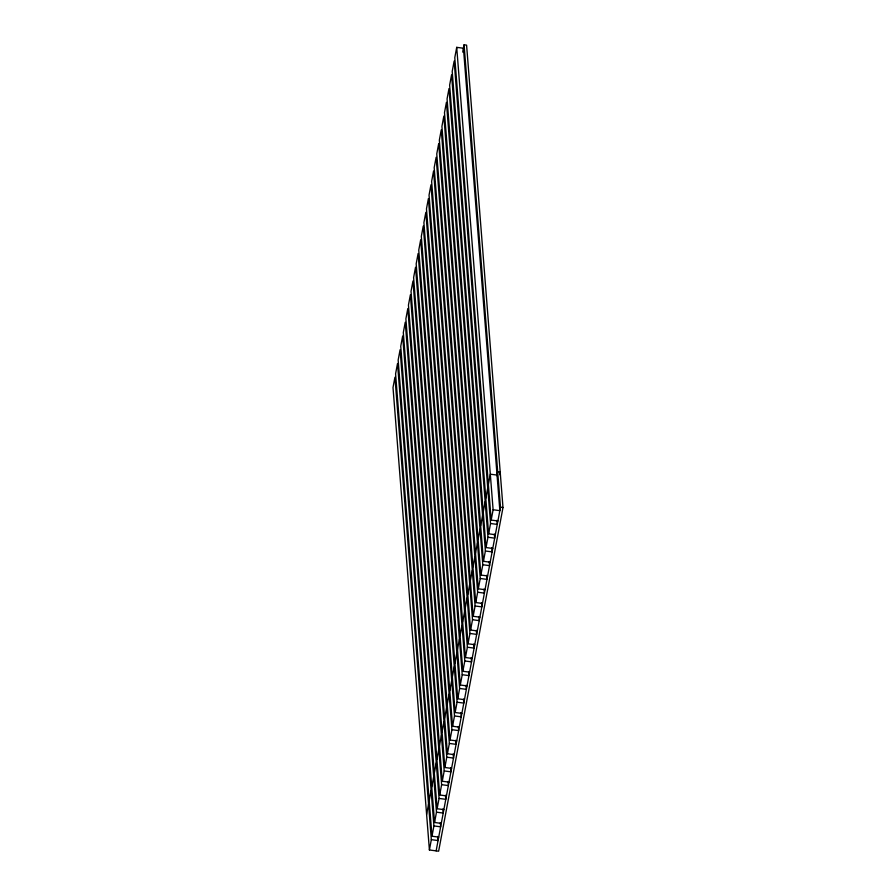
<?xml version="1.0" encoding="UTF-8"?>
<svg xmlns="http://www.w3.org/2000/svg" width="896" height="896" viewBox="0 0 896 896"><rect width="100%" height="100%" fill="white"/><g stroke="black" fill="none" stroke-linecap="round" stroke-linejoin="round"><path stroke-width="1.34" d="M456.714 47.342L493.114 509.757L499.845 510.653L463.445 48.238L456.714 47.342L454.787 57.658L491.176 520.072L497.907 520.968M462.728 52.102L464.094 44.8L466.592 45.136L502.992 507.55L438.637 851.2L429.408 849.979L393.008 387.554L394.946 377.25L431.334 839.664L429.408 849.979M426.608 814.408L428.534 804.093M429.184 800.654L431.11 790.35M431.76 786.912L433.686 776.608M434.325 773.17L436.262 762.854M436.901 759.416L438.827 749.112M439.477 745.674L441.403 735.37M442.053 731.931L443.979 721.616M444.629 718.178L446.555 707.874M447.194 704.435L449.131 694.131M449.77 690.693L451.707 680.378M452.346 676.939L454.272 666.635M454.922 663.197L456.848 652.893M457.498 649.454L459.424 639.139M460.062 635.712L462 625.397M462.638 621.958L464.576 611.654M465.214 608.216L467.141 597.901M467.79 594.474L469.717 584.158M470.366 580.72L472.293 570.416M472.942 566.978L474.869 556.662M475.507 553.235L477.445 542.92M478.083 539.482L480.021 529.178M480.659 525.739L482.586 515.424M483.235 511.997L485.162 501.682M485.811 498.243L487.738 487.939M488.376 484.501L490.314 474.186L497.045 475.082M496.91 475.776L497.683 471.643L500.192 471.979L499.677 474.723M431.984 836.226L433.91 825.922L397.522 363.507L395.584 373.811L431.984 836.226L438.715 837.122M434.549 822.483L436.486 812.179L400.086 349.754L398.16 360.069L434.549 822.483L441.291 823.379M437.125 808.741L439.062 798.426L402.662 336.011L400.736 346.315L437.125 808.741L443.856 809.626M439.701 794.987L441.627 784.683L405.238 322.269L403.312 332.573L439.701 794.987L446.432 795.883M442.277 781.245L444.203 770.941L407.814 308.515L405.888 318.83L442.277 781.245L449.008 782.141M444.853 767.502L446.779 757.187L410.39 294.773L408.453 305.077L444.853 767.502L451.584 768.387M447.429 753.749L449.355 743.445L412.966 281.03L411.029 291.334L447.429 753.749L454.16 754.645M449.994 740.006L451.931 729.702L415.531 267.277L413.605 277.592L449.994 740.006L456.725 740.902M452.57 726.264L454.507 715.949L418.107 253.534L416.181 263.838L452.57 726.264L459.301 727.149M455.146 712.51L457.072 702.206L420.683 239.792L418.757 250.096L455.146 712.51L461.877 713.406M457.722 698.768L459.648 688.464L423.259 226.038L421.322 236.354L457.722 698.768L464.453 699.664M460.298 685.026L462.224 674.71L425.835 212.296L423.898 222.611L460.298 685.026L467.029 685.91M462.862 671.272L464.8 660.968L428.4 198.554L426.474 208.858L462.862 671.272L469.605 672.168M465.438 657.53L467.376 647.226L430.976 184.8L429.05 195.115L465.438 657.53L472.17 658.426M468.014 643.787L469.941 633.472L433.552 171.058L431.626 181.373L468.014 643.787L474.746 644.683M470.59 630.034L472.517 619.73L436.128 157.315L434.19 167.619L470.59 630.034L477.322 630.93M473.166 616.291L475.093 605.987L438.704 143.562L436.766 153.877L473.166 616.291L479.898 617.187M475.731 602.549L477.669 592.234L441.269 129.819L439.342 140.134L475.731 602.549L482.474 603.445M478.307 588.806L480.245 578.491L443.845 116.077L441.918 126.381L478.307 588.806L485.038 589.691M480.883 575.053L482.81 564.749L446.421 102.323L444.494 112.638L480.883 575.053L487.614 575.949M483.459 561.31L485.386 550.995L448.997 88.581L447.07 98.896L483.459 561.31L490.19 562.206M486.035 547.568L487.962 537.253L451.573 74.838L449.635 85.142L486.035 547.568L492.766 548.453M488.611 533.814L490.538 523.51L454.149 61.085L452.211 71.4L488.611 533.814L495.342 534.71M491.176 520.072L493.114 509.757M436.139 850.864L500.483 507.214L464.094 44.8M500.483 507.214L502.992 507.55M490.538 523.51L497.269 524.395L496.944 520.296M487.962 537.253L494.693 538.149L494.368 534.038M485.386 550.995L492.117 551.891L491.803 547.792M482.81 564.749L489.552 565.634L489.227 561.534M480.245 578.491L486.976 579.387L486.651 575.277M477.669 592.234L484.4 593.13L484.075 589.03M475.093 605.987L481.824 606.872L481.499 602.773M472.517 619.73L479.248 620.626L478.923 616.515M469.941 633.472L476.683 634.368L476.358 630.269M467.376 647.226L474.107 648.11L473.782 644.011M464.8 660.968L471.531 661.864L471.206 657.754M462.224 674.71L468.955 675.606L468.63 671.507M459.648 688.464L466.379 689.349L466.054 685.25M457.072 702.206L463.803 703.102L463.49 698.992M454.507 715.949L461.238 716.845L460.914 712.746M451.931 729.702L458.662 730.587L458.338 726.488M449.355 743.445L456.086 744.341L455.762 740.23M446.779 757.187L453.51 758.083L453.186 753.973M444.203 770.941L450.934 771.826L450.621 767.726M441.627 784.683L448.37 785.579L448.045 781.469M439.062 798.426L445.794 799.322L445.469 795.211M436.486 812.179L443.218 813.064L442.893 808.965M433.91 825.922L440.642 826.818L440.317 822.707M431.334 839.664L438.066 840.56L437.741 836.45"/></g></svg>
